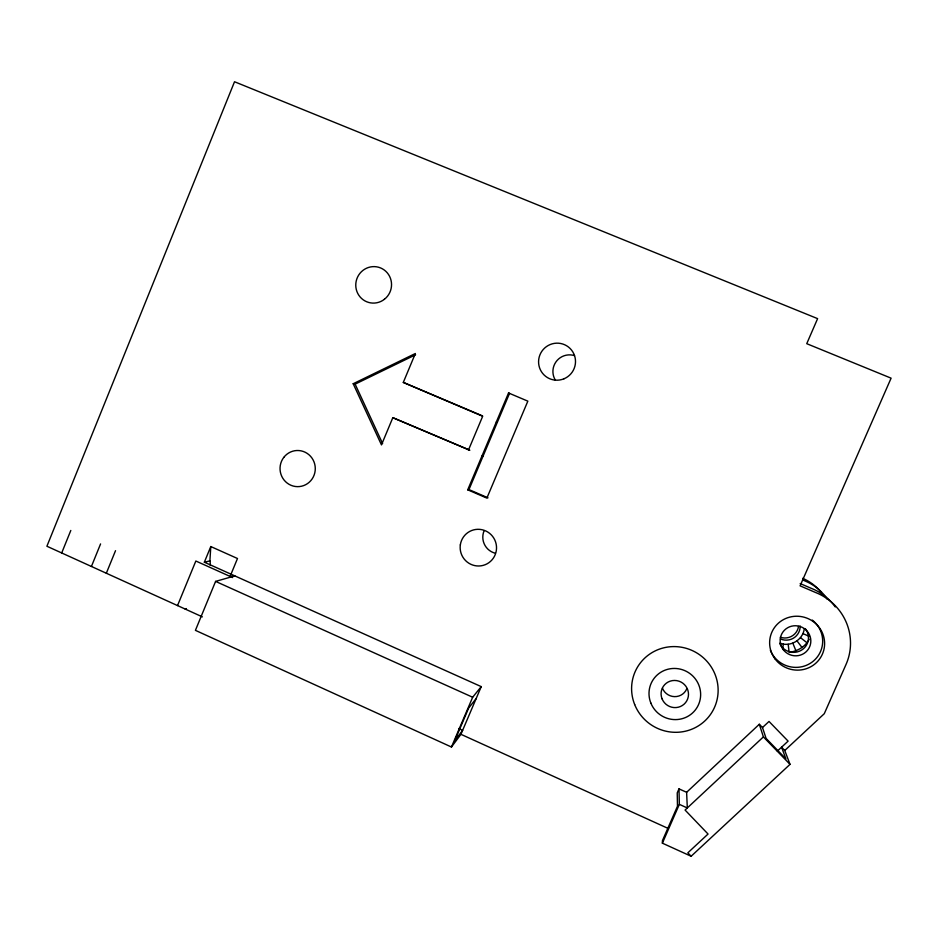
<?xml version="1.0" encoding="UTF-8"?>
<svg xmlns="http://www.w3.org/2000/svg" width="938" height="938" viewBox="0 0 938 938"><rect width="100%" height="100%" fill="white"/><g stroke="black" fill="none" stroke-linecap="round" stroke-linejoin="round"><path stroke-width="1.41" d="M686.616 792.293L759.311 724.265L762.488 727.536L766.088 738.417L785.927 758.877L781.565 747.211L784.754 750.494L790.019 764.353L691.13 856.253L662.38 843.168L662.439 840.624L677.471 806.246L677.236 792.891L678.995 788.87L686.616 792.293L687.308 807.958L679.346 804.358L678.995 788.87M210.206 565.227A28.163 7.422 -64.1 0 0 209.901 560.889L210.792 546.549L237.49 558.509L230.091 576.424L234.84 575.897L481.241 686.628L460.933 734.313L451.459 747.023L195.421 630.348L215.588 581.396L234.84 575.897L204.355 562.202L210.792 546.549M782.761 648.181L783.359 644.136L779.888 643.128M783.359 644.136C792.95 645.719 802.869 638.79 804.253 629.081M202.374 616.864L61.697 552.963L70.807 530.462M91.42 566.47L100.577 543.923M106.334 573.235L115.526 550.676M177.528 605.573L195.843 561.018L232.647 577.574M468.414 450.158L482.683 416.261L403.305 382.423L415.346 353.52L353.192 383.736L381.473 444.893L392.823 417.68L469.657 450.158L392.823 417.68M467.722 489.812L508.548 392.975L509.545 393.339L468.965 489.577L467.722 489.812L486.869 498.101L527.848 401.147L508.548 392.975M451.459 747.023L472.658 697.239L481.241 686.628M662.38 843.168L679.346 804.358M788.166 644.254L789.163 652.402C797.335 651.289 805.343 646.763 809.213 639.294M476.152 698.564L468.66 708.049L454.625 741.02L462.622 730.339L458.623 728.521M762.488 727.536L769.019 721.439L788.108 741.114L777.332 751.15M759.311 724.265L763.391 736.893L685.068 810.045L708.049 834.034L687.847 852.818L691.13 856.253M784.754 750.494L824.268 713.712L846.041 664.432A55.108 53.783 18.4 0 0 818.722 593.848L800.091 585.851L891.1 378.166L806.739 343.683L817.608 318.639L234.523 81.747L46.9 546.244L61.697 552.963M353.192 383.736L355.127 384.146L415.593 354.763M185.103 609.008L186.381 608.598M204.355 562.202L209.901 560.889M481.98 455.985L483.14 455.95M496.284 422.053L497.363 422.229M403.305 382.423L482.507 415.897M803.092 580.13L805.707 581.255A48.471 47.381 17.6 0 1 827.316 599.241M800.196 583.577L814.407 589.674A53.478 52.223 18.2 0 1 835.266 606.933M802.94 633.619L809.365 636.398M468.965 489.577L488.006 497.82M215.588 581.396L472.658 697.239M460.933 734.313L667.68 828.219M800.477 637.652L807.067 642.811M763.391 736.893L790.019 764.353M797.03 640.9L802.049 647.537M355.127 384.146L382.622 443.604M792.833 643.151L795.94 650.808M812.273 620.065A27.202 26.545 18.3 0 1 811.827 662.298A27.202 26.545 18.3 0 1 770.356 650.292M802.658 578.312A47.369 46.314 17.4 0 1 820.773 591.831M555.402 380.218A16.567 16.438 -52 0 1 574.502 355.631M495.381 553.244A16.415 16.239 66.3 0 1 484.09 530.791M686.698 688.973A13.202 12.921 32 0 1 662.451 688.246M798.531 626.396A14.011 13.707 17.7 0 1 780.299 637.254M805.461 628.87A15.114 14.75 18.2 0 1 801.357 650.245A15.114 14.75 18.2 0 1 779.947 644.054M800.137 626.009A14.176 13.859 17.8 0 1 780.416 638.954M775.105 658.992A27.542 26.874 18.4 0 0 822.38 654.173A27.542 26.874 18.4 0 0 793.888 616.372A27.542 26.874 18.4 0 0 775.105 658.992M634.674 704.544A43.535 42.597 32.2 0 0 708.835 716.655A43.535 42.597 32.2 0 0 681.082 647.161A43.535 42.597 32.2 0 0 634.674 704.544M563.961 378.8A18.584 18.42 -55.1 0 0 568.416 346.99A18.584 18.42 -55.1 0 0 538.752 359.254A18.584 18.42 -55.1 0 0 563.961 378.8M283.78 457.392A18.08 17.623 86.7 0 0 295.189 486.47A18.08 17.623 86.7 0 0 314.007 461.871A18.08 17.623 86.7 0 0 283.78 457.392M384.439 299.269A18.291 17.857 -72.7 0 0 380.617 267.951A18.291 17.857 -72.7 0 0 355.901 287.356A18.291 17.857 -72.7 0 0 384.439 299.269M460.335 544.896A18.385 18.162 67.7 0 0 485.122 564.735A18.385 18.162 67.7 0 0 489.577 533.312A18.385 18.162 67.7 0 0 460.335 544.896M662.064 698.822A13.789 13.495 32.4 0 0 685.561 702.632A13.789 13.495 32.4 0 0 676.732 680.625A13.789 13.495 32.4 0 0 662.064 698.822M650.843 703.043A25.983 25.42 32.4 0 0 695.117 710.242A25.983 25.42 32.4 0 0 678.514 668.782A25.983 25.42 32.4 0 0 650.843 703.043M783.218 649.612A15.371 15.008 18.3 0 0 809.6 646.903A15.371 15.008 18.3 0 0 793.689 625.822A15.371 15.008 18.3 0 0 783.218 649.612"/></g></svg>
